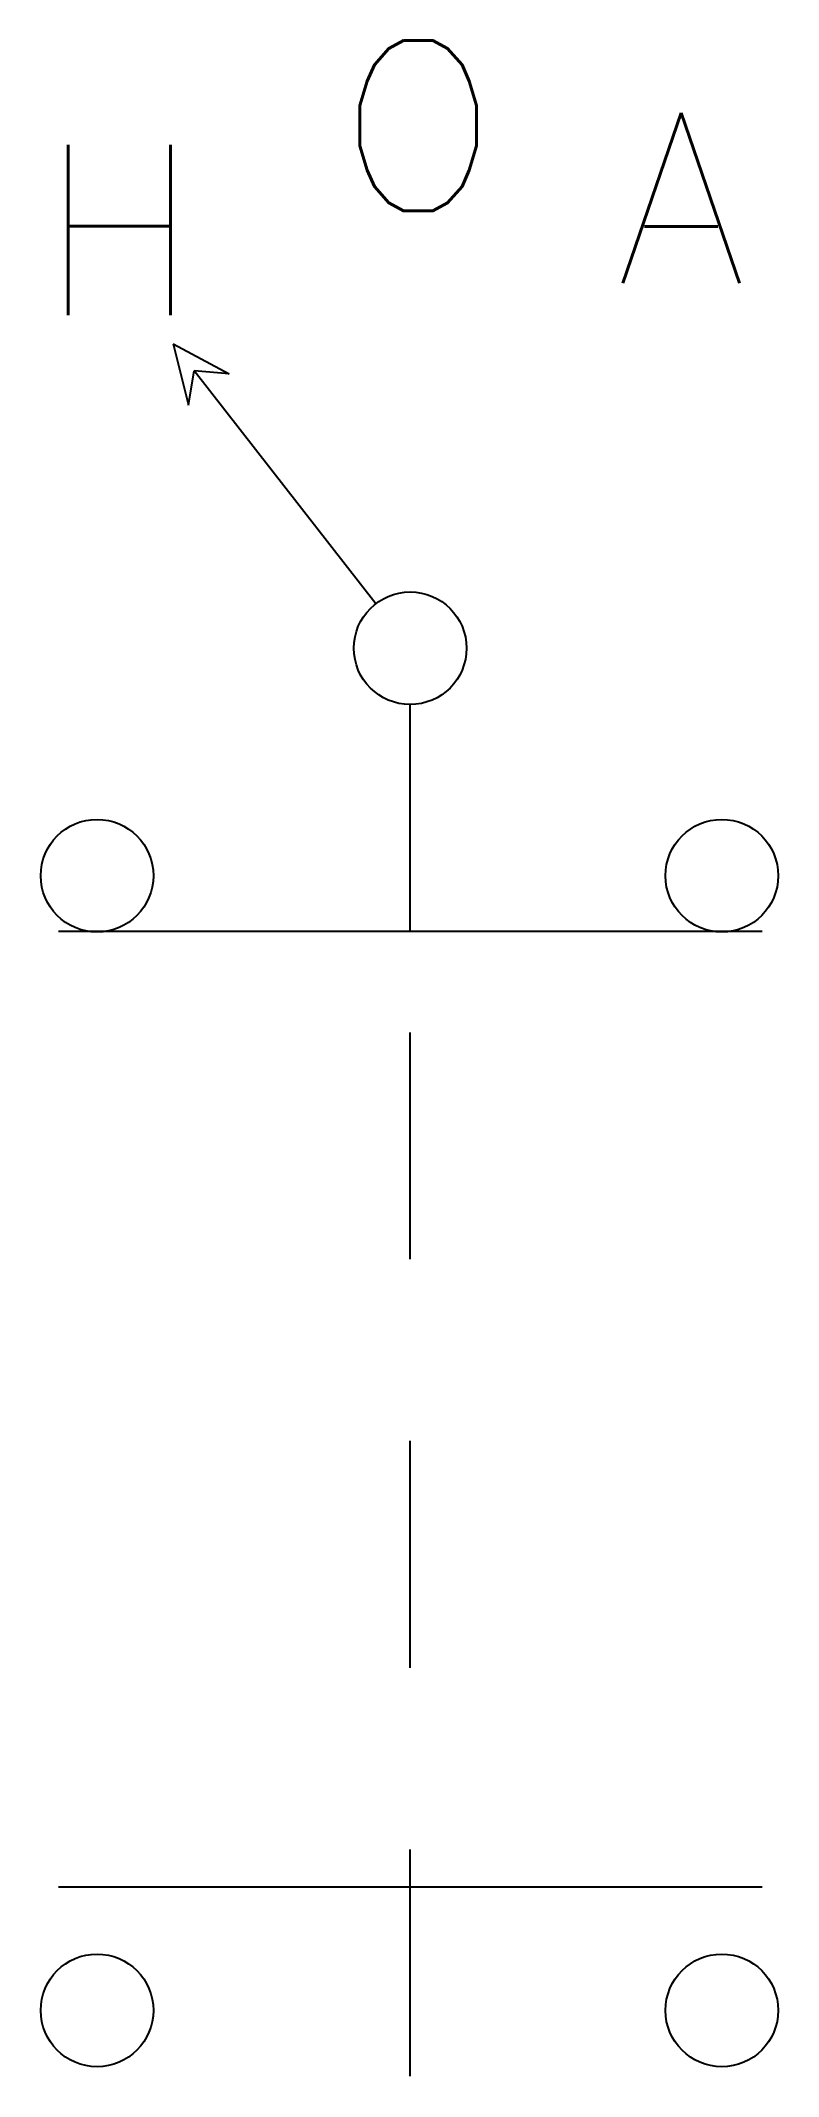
# Model space of a CAD drawing. Extents: x 0 to 0.41, y -0.66 to 0.46.
import ezdxf
from ezdxf.enums import TextEntityAlignment as Align

# ---------------------------------------------------------------- set-up
doc = ezdxf.new("R2010")
doc.units = 0
doc.header["$MEASUREMENT"] = 0
doc.linetypes.add('HIDDEN2', pattern=[0.1875, 0.125, -0.0625])
doc.layers.get('0').update_dxf_attribs({"linetype": 'CONTINUOUS'})
doc.styles.add('ANNOTATE', font='SIMPLEX')

msp = doc.modelspace()

# ---------------------------------------------------------------- linework, layer by layer
for p, q in [((0.0729, 0.2929), (0.1036, 0.2765)), ((0.0729, 0.2929), (0.0813, 0.2591)), ((0.0813, 0.2591), (0.0845, 0.278)), ((0.1036, 0.2765), (0.0845, 0.278)), ((0.1843, 0.1498), (0.0845, 0.278)), ((0.2033, -0.0306), (0.2033, 0.0943)), ((0.0097, -0.0306), (0.397, -0.0306)), ((0.0097, -0.557), (0.397, -0.557))]:
    msp.add_line(p, q)
at = {"linetype": 'HIDDEN2'}
msp.add_line((0.2033, -0.6613), (0.2033, -0.0306), dxfattribs=at)
for centre in [(0.2033, 0.1253), (0.031, 0), (0.3748, 0), (0.031, -0.625), (0.3748, -0.625)]:
    msp.add_circle(centre, 0.031)

# ---------------------------------------------------------------- texts
at = {"style": 'ANNOTATE'}
for s, p in [('O', (0.2077, 0.3662)), ('A', (0.3524, 0.3263)), ('H', (0.0433, 0.3087))]:
    msp.add_text(s, height=0.0938, dxfattribs=at).set_placement(p, align=Align.CENTER)

doc.saveas('drawing.dxf')
